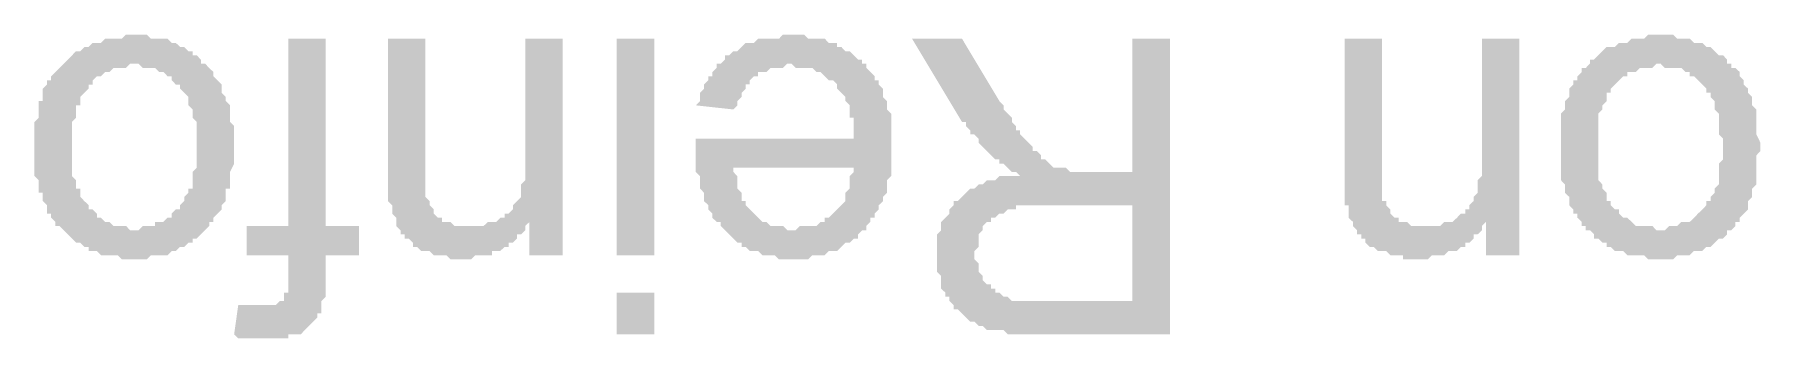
# Model space of a CAD drawing. Header units: millimetres. Extents: x 1427 to 15417, y 3138 to 22257.
# Drawn here: x 9816 to 11288, y 3138 to 3397 of the extents above; entities that cross this region are included whole.
import ezdxf

# ---------------------------------------------------------------- set-up
doc = ezdxf.new("R2010")
doc.units = ezdxf.units.MM
doc.layers.add('PDF_0', color=7, linetype='Continuous')

msp = doc.modelspace()

# ---------------------------------------------------------------- hatches: boundary and pattern name
at = {"layer": 'PDF_0', "transparency": 33554559}
h = msp.add_hatch(color=256, dxfattribs=at)
h.paths.add_polyline_path([(9986.5, 3301.2), (9986.5, 3297.7), (9986.5, 3294.1), (9986.5, 3290.6), (9986.5, 3287.1), (9983, 3280), (9983, 3276.4), (9983, 3272.9), (9983, 3269.3), (9983, 3265.8), (9979.4, 3265.8), (9979.4, 3262.2), (9979.4, 3258.7), (9979.4, 3255.1), (9975.9, 3251.6), (9975.9, 3248), (9972.3, 3244.5), (9972.3, 3244.5), (9968.8, 3240.9), (9968.8, 3237.4), (9965.2, 3237.4), (9965.2, 3233.9), (9961.7, 3230.3), (9961.7, 3230.3), (9958.1, 3226.8), (9958.1, 3226.8), (9954.6, 3223.2), (9951, 3223.2), (9951, 3219.7), (9947.5, 3219.7), (9943.9, 3216.1), (9940.4, 3216.1), (9936.8, 3212.6), (9936.8, 3212.6), (9933.3, 3212.6), (9929.7, 3209), (9926.2, 3209), (9922.7, 3209), (9919.1, 3209), (9915.6, 3209), (9912, 3205.5), (9908.5, 3205.5), (9904.9, 3205.5), (9901.4, 3205.5), (9901.4, 3205.5), (9897.8, 3205.5), (9894.3, 3205.5), (9890.7, 3205.5), (9887.2, 3209), (9883.6, 3209), (9880.1, 3209), (9876.5, 3209), (9873, 3209), (9869.4, 3212.6), (9865.9, 3212.6), (9862.4, 3212.6), (9862.4, 3216.1), (9858.8, 3216.1), (9855.3, 3219.7), (9851.7, 3219.7), (9848.2, 3223.2), (9848.2, 3223.2), (9844.6, 3226.8), (9841.1, 3230.3), (9841.1, 3230.3), (9837.5, 3233.9), (9834, 3233.9), (9834, 3237.4), (9830.4, 3240.9), (9830.4, 3244.5), (9826.9, 3244.5), (9826.9, 3248), (9826.9, 3251.6), (9823.3, 3255.1), (9823.3, 3258.7), (9823.3, 3262.2), (9819.8, 3262.2), (9819.8, 3265.8), (9819.8, 3269.3), (9819.8, 3272.9), (9816.2, 3276.4), (9816.2, 3280), (9816.2, 3283.5), (9816.2, 3287.1), (9816.2, 3290.6), (9816.2, 3297.7), (9816.2, 3297.7), (9816.2, 3301.2), (9816.2, 3308.3), (9816.2, 3311.9), (9816.2, 3315.4), (9816.2, 3319), (9816.2, 3322.5), (9819.8, 3326.1), (9819.8, 3329.6), (9819.8, 3333.2), (9819.8, 3336.7), (9819.8, 3340.3), (9823.3, 3340.3), (9823.3, 3343.8), (9823.3, 3347.4), (9823.3, 3350.9), (9826.9, 3354.4), (9826.9, 3354.4), (9826.9, 3358), (9830.4, 3358), (9830.4, 3361.5), (9834, 3365.1), (9837.5, 3368.6), (9837.5, 3368.6), (9841.1, 3372.2), (9844.6, 3375.7), (9844.6, 3375.7), (9848.2, 3379.3), (9851.7, 3382.8), (9855.3, 3382.8), (9858.8, 3386.4), (9858.8, 3386.4), (9862.4, 3386.4), (9865.9, 3389.9), (9869.4, 3389.9), (9873, 3389.9), (9876.5, 3393.5), (9880.1, 3393.5), (9883.6, 3393.5), (9887.2, 3393.5), (9890.7, 3393.5), (9894.3, 3397), (9897.8, 3397), (9901.4, 3397), (9901.4, 3397), (9904.9, 3397), (9908.5, 3397), (9912, 3397), (9915.6, 3393.5), (9919.1, 3393.5), (9922.7, 3393.5), (9926.2, 3393.5), (9929.7, 3393.5), (9933.3, 3389.9), (9936.8, 3389.9), (9936.8, 3389.9), (9940.4, 3386.4), (9943.9, 3386.4), (9947.5, 3382.8), (9951, 3382.8), (9951, 3379.3), (9954.6, 3379.3), (9958.1, 3375.7), (9958.1, 3372.2), (9961.7, 3372.2), (9961.7, 3372.2), (9965.2, 3368.6), (9965.2, 3368.6), (9968.8, 3365.1), (9968.8, 3361.5), (9972.3, 3358), (9972.3, 3358), (9975.9, 3354.4), (9975.9, 3350.9), (9975.9, 3347.4), (9979.4, 3343.8), (9979.4, 3343.8), (9979.4, 3340.3), (9983, 3336.7), (9983, 3333.2), (9983, 3329.6), (9983, 3326.1), (9983, 3322.5), (9986.5, 3319), (9986.5, 3315.4), (9986.5, 3311.9), (9986.5, 3304.8), (9986.5, 3301.2), (9986.5, 3301.2)], flags=0)
h.paths.add_polyline_path([(9954.6, 3301.2), (9954.6, 3304.8), (9954.6, 3308.3), (9954.6, 3311.9), (9954.6, 3319), (9954.6, 3322.5), (9951, 3326.1), (9951, 3329.6), (9951, 3329.6), (9951, 3333.2), (9947.5, 3336.7), (9947.5, 3340.3), (9947.5, 3343.8), (9943.9, 3347.4), (9943.9, 3347.4), (9940.4, 3350.9), (9940.4, 3354.4), (9940.4, 3354.4), (9936.8, 3354.4), (9933.3, 3358), (9933.3, 3361.5), (9929.7, 3361.5), (9926.2, 3365.1), (9922.7, 3365.1), (9919.1, 3368.6), (9915.6, 3368.6), (9915.6, 3368.6), (9912, 3368.6), (9908.5, 3368.6), (9904.9, 3372.2), (9901.4, 3372.2), (9897.8, 3372.2), (9894.3, 3368.6), (9890.7, 3368.6), (9887.2, 3368.6), (9883.6, 3368.6), (9880.1, 3365.1), (9876.5, 3365.1), (9876.5, 3365.1), (9873, 3361.5), (9869.4, 3361.5), (9865.9, 3358), (9865.9, 3354.4), (9862.4, 3354.4), (9862.4, 3350.9), (9858.8, 3347.4), (9858.8, 3347.4), (9855.3, 3343.8), (9855.3, 3340.3), (9855.3, 3336.7), (9851.7, 3336.7), (9851.7, 3333.2), (9851.7, 3329.6), (9851.7, 3326.1), (9848.2, 3322.5), (9848.2, 3319), (9848.2, 3315.4), (9848.2, 3311.9), (9848.2, 3304.8), (9848.2, 3301.2), (9848.2, 3301.2), (9848.2, 3297.7), (9848.2, 3290.6), (9848.2, 3287.1), (9848.2, 3283.5), (9848.2, 3280), (9848.2, 3276.4), (9851.7, 3272.9), (9851.7, 3269.3), (9851.7, 3265.8), (9855.3, 3265.8), (9855.3, 3262.2), (9855.3, 3258.7), (9858.8, 3255.1), (9858.8, 3255.1), (9862.4, 3251.6), (9862.4, 3248), (9865.9, 3248), (9869.4, 3244.5), (9869.4, 3240.9), (9873, 3240.9), (9876.5, 3237.4), (9880.1, 3237.4), (9883.6, 3233.9), (9883.6, 3233.9), (9887.2, 3233.9), (9890.7, 3233.9), (9894.3, 3233.9), (9897.8, 3230.3), (9901.4, 3230.3), (9904.9, 3230.3), (9908.5, 3233.9), (9912, 3233.9), (9915.6, 3233.9), (9919.1, 3233.9), (9919.1, 3237.4), (9922.7, 3237.4), (9926.2, 3237.4), (9929.7, 3240.9), (9933.3, 3240.9), (9933.3, 3244.5), (9936.8, 3248), (9940.4, 3248), (9940.4, 3251.6), (9943.9, 3255.1), (9943.9, 3255.1), (9943.9, 3258.7), (9947.5, 3262.2), (9947.5, 3265.8), (9951, 3265.8), (9951, 3269.3), (9951, 3272.9), (9951, 3276.4), (9951, 3280), (9954.6, 3283.5), (9954.6, 3287.1), (9954.6, 3290.6), (9954.6, 3297.7), (9954.6, 3301.2), (9954.6, 3301.2)], flags=0)
for points in [[(10064.5, 3393.5), (10064.5, 3233.9), (10092.9, 3233.9), (10092.9, 3209), (10064.5, 3209), (10064.5, 3191.3), (10064.5, 3187.7), (10064.5, 3184.2), (10064.5, 3177.1), (10064.5, 3173.6), (10064.5, 3173.6), (10061, 3170), (10061, 3166.5), (10061, 3162.9), (10061, 3159.4), (10057.4, 3159.4), (10057.4, 3155.8), (10053.9, 3152.3), (10050.3, 3148.7), (10050.3, 3148.7), (10046.8, 3145.2), (10046.8, 3145.2), (10043.3, 3141.6), (10039.7, 3141.6), (10036.2, 3141.6), (10032.6, 3141.6), (10032.6, 3138.1), (10029.1, 3138.1), (10025.5, 3138.1), (10018.4, 3138.1), (10014.9, 3138.1), (10014.9, 3138.1), (10011.3, 3138.1), (10007.8, 3138.1), (10004.2, 3138.1), (10000.7, 3138.1), (9997.1, 3138.1), (9993.6, 3138.1), (9990, 3138.1), (9986.5, 3141.6), (9986.5, 3141.6), (9990, 3166.5), (9993.6, 3166.5), (9997.1, 3166.5), (10000.7, 3166.5), (10004.2, 3166.5), (10007.8, 3166.5), (10007.8, 3166.5), (10011.3, 3166.5), (10014.9, 3166.5), (10018.4, 3166.5), (10022, 3166.5), (10025.5, 3170), (10029.1, 3170), (10029.1, 3170), (10029.1, 3173.6), (10029.1, 3177.1), (10032.6, 3177.1), (10032.6, 3180.6), (10032.6, 3184.2), (10032.6, 3191.3), (10032.6, 3194.8), (10032.6, 3209), (9997.1, 3209), (9997.1, 3233.9), (10032.6, 3233.9), (10032.6, 3393.5)], [(10266.7, 3393.5), (10266.7, 3209), (10238.4, 3209), (10238.4, 3237.4), (10234.8, 3233.9), (10234.8, 3230.3), (10231.3, 3226.8), (10227.7, 3226.8), (10227.7, 3223.2), (10224.2, 3219.7), (10220.6, 3219.7), (10220.6, 3216.1), (10217.1, 3216.1), (10213.5, 3212.6), (10210, 3212.6), (10206.4, 3212.6), (10206.4, 3209), (10202.9, 3209), (10199.3, 3209), (10195.8, 3209), (10192.2, 3209), (10188.7, 3205.5), (10185.1, 3205.5), (10181.6, 3205.5), (10181.6, 3205.5), (10178.1, 3205.5), (10174.5, 3205.5), (10171, 3205.5), (10167.4, 3209), (10163.9, 3209), (10160.3, 3209), (10156.8, 3209), (10153.2, 3212.6), (10149.7, 3212.6), (10146.1, 3212.6), (10142.6, 3216.1), (10139, 3216.1), (10139, 3219.7), (10135.5, 3223.2), (10131.9, 3223.2), (10131.9, 3226.8), (10128.4, 3226.8), (10128.4, 3230.3), (10124.8, 3233.9), (10124.8, 3237.4), (10124.8, 3240.9), (10121.3, 3244.5), (10121.3, 3248), (10121.3, 3251.6), (10121.3, 3251.6), (10121.3, 3251.6), (10117.8, 3255.1), (10117.8, 3258.7), (10117.8, 3262.2), (10117.8, 3265.8), (10117.8, 3269.3), (10117.8, 3272.9), (10117.8, 3276.4), (10117.8, 3280), (10117.8, 3393.5), (10149.7, 3393.5), (10149.7, 3280), (10149.7, 3276.4), (10149.7, 3272.9), (10149.7, 3269.3), (10149.7, 3265.8), (10149.7, 3262.2), (10149.7, 3258.7), (10153.2, 3255.1), (10153.2, 3255.1), (10153.2, 3255.1), (10153.2, 3251.6), (10156.8, 3248), (10156.8, 3244.5), (10160.3, 3240.9), (10163.9, 3240.9), (10163.9, 3237.4), (10167.4, 3237.4), (10171, 3237.4), (10174.5, 3233.9), (10178.1, 3233.9), (10181.6, 3233.9), (10185.1, 3233.9), (10185.1, 3233.9), (10188.7, 3233.9), (10192.2, 3233.9), (10195.8, 3233.9), (10199.3, 3233.9), (10202.9, 3237.4), (10206.4, 3237.4), (10210, 3237.4), (10213.5, 3240.9), (10217.1, 3240.9), (10217.1, 3244.5), (10220.6, 3244.5), (10224.2, 3248), (10224.2, 3248), (10224.2, 3251.6), (10227.7, 3255.1), (10227.7, 3255.1), (10231.3, 3258.7), (10231.3, 3262.2), (10231.3, 3265.8), (10231.3, 3269.3), (10234.8, 3272.9), (10234.8, 3276.4), (10234.8, 3280), (10234.8, 3283.5), (10234.8, 3287.1), (10234.8, 3294.2), (10234.8, 3393.5)], [(11082.6, 3393.5), (11082.6, 3209), (11054.2, 3209), (11054.2, 3237.4), (11050.7, 3233.9), (11050.7, 3230.3), (11047.1, 3226.8), (11043.6, 3226.8), (11043.6, 3223.2), (11040, 3219.7), (11036.5, 3219.7), (11036.5, 3216.1), (11032.9, 3216.1), (11029.4, 3212.6), (11025.8, 3212.6), (11022.3, 3212.6), (11018.7, 3209), (11018.7, 3209), (11015.2, 3209), (11011.6, 3209), (11008.1, 3209), (11004.5, 3205.5), (11001, 3205.5), (10997.4, 3205.5), (10997.4, 3205.5), (10990.4, 3205.5), (10986.8, 3205.5), (10983.3, 3205.5), (10983.3, 3209), (10979.7, 3209), (10976.2, 3209), (10972.6, 3209), (10969.1, 3212.6), (10965.5, 3212.6), (10962, 3212.6), (10958.4, 3216.1), (10954.9, 3216.1), (10951.3, 3219.7), (10951.3, 3223.2), (10947.8, 3223.2), (10947.8, 3226.8), (10944.2, 3226.8), (10944.2, 3230.3), (10940.7, 3233.9), (10940.7, 3237.4), (10937.1, 3240.9), (10937.1, 3244.5), (10937.1, 3248), (10937.1, 3251.6), (10937.1, 3251.6), (10933.6, 3251.6), (10933.6, 3255.1), (10933.6, 3258.7), (10933.6, 3262.2), (10933.6, 3265.8), (10933.6, 3269.3), (10933.6, 3272.9), (10933.6, 3276.4), (10933.6, 3280), (10933.6, 3393.5), (10965.5, 3393.5), (10965.5, 3280), (10965.5, 3276.4), (10965.5, 3272.9), (10965.5, 3269.3), (10965.5, 3265.8), (10965.5, 3262.2), (10965.5, 3258.7), (10965.5, 3255.1), (10969.1, 3255.1), (10969.1, 3255.1), (10969.1, 3251.6), (10972.6, 3248), (10972.6, 3244.5), (10976.2, 3240.9), (10979.7, 3240.9), (10979.7, 3237.4), (10983.3, 3237.4), (10986.8, 3237.4), (10990.4, 3233.9), (10993.9, 3233.9), (10997.4, 3233.9), (11001, 3233.9), (11001, 3233.9), (11004.5, 3233.9), (11008.1, 3233.9), (11011.6, 3233.9), (11015.2, 3233.9), (11018.7, 3237.4), (11022.3, 3237.4), (11025.8, 3237.4), (11029.4, 3240.9), (11029.4, 3240.9), (11032.9, 3244.5), (11036.5, 3244.5), (11036.5, 3248), (11040, 3248), (11040, 3251.6), (11043.6, 3255.1), (11043.6, 3255.1), (11043.6, 3258.7), (11047.1, 3262.2), (11047.1, 3265.8), (11047.1, 3269.3), (11047.1, 3272.9), (11050.7, 3276.4), (11050.7, 3280), (11050.7, 3283.5), (11050.7, 3287.1), (11050.7, 3294.2), (11050.7, 3393.5)]]:
    msp.add_hatch(color=256, dxfattribs=at).paths.add_polyline_path(points)
h = msp.add_hatch(color=256, dxfattribs=at)
h.paths.add_polyline_path([(10412.2, 3333.2), (10380.2, 3336.7), (10383.8, 3340.3), (10383.8, 3343.8), (10383.8, 3347.4), (10387.3, 3350.9), (10387.3, 3354.5), (10390.9, 3358), (10390.9, 3361.5), (10394.4, 3361.5), (10394.4, 3365.1), (10398, 3368.6), (10398, 3372.2), (10401.5, 3372.2), (10405.1, 3375.7), (10405.1, 3379.3), (10408.6, 3379.3), (10408.6, 3379.3), (10412.2, 3382.8), (10415.7, 3382.8), (10419.3, 3386.4), (10419.3, 3386.4), (10422.8, 3389.9), (10426.3, 3389.9), (10429.9, 3389.9), (10433.4, 3393.5), (10437, 3393.5), (10440.5, 3393.5), (10444.1, 3393.5), (10447.6, 3393.5), (10451.2, 3393.5), (10454.7, 3397), (10458.3, 3397), (10461.8, 3397), (10461.8, 3397), (10465.4, 3397), (10468.9, 3397), (10472.5, 3397), (10476, 3393.5), (10479.6, 3393.5), (10483.1, 3393.5), (10486.6, 3393.5), (10490.2, 3393.5), (10493.7, 3389.9), (10497.3, 3389.9), (10500.8, 3389.9), (10500.8, 3386.4), (10504.4, 3386.4), (10507.9, 3382.8), (10511.5, 3382.8), (10515, 3379.3), (10515, 3379.3), (10518.6, 3375.7), (10522.1, 3375.7), (10522.1, 3372.2), (10525.7, 3372.2), (10525.7, 3368.6), (10529.2, 3365.1), (10529.2, 3365.1), (10532.8, 3361.5), (10532.8, 3358), (10536.3, 3358), (10536.3, 3354.5), (10539.9, 3350.9), (10539.9, 3347.4), (10539.9, 3343.8), (10543.4, 3340.3), (10543.4, 3336.7), (10543.4, 3336.7), (10543.4, 3333.2), (10546.9, 3329.6), (10546.9, 3326.1), (10546.9, 3322.5), (10546.9, 3319), (10546.9, 3315.4), (10546.9, 3308.3), (10546.9, 3304.8), (10546.9, 3301.2), (10546.9, 3297.7), (10546.9, 3294.2), (10546.9, 3290.6), (10546.9, 3287.1), (10546.9, 3283.5), (10546.9, 3280), (10546.9, 3276.4), (10543.4, 3272.9), (10543.4, 3269.3), (10543.4, 3265.8), (10543.4, 3262.2), (10539.9, 3258.7), (10539.9, 3255.1), (10539.9, 3255.1), (10536.3, 3251.6), (10536.3, 3248), (10532.8, 3244.5), (10532.8, 3240.9), (10529.2, 3240.9), (10529.2, 3237.4), (10525.7, 3233.9), (10525.7, 3233.9), (10525.7, 3230.3), (10522.1, 3230.3), (10518.6, 3226.8), (10518.6, 3223.2), (10515, 3223.2), (10511.5, 3219.7), (10507.9, 3219.7), (10504.4, 3216.1), (10504.4, 3216.1), (10500.8, 3212.6), (10497.3, 3212.6), (10493.7, 3212.6), (10490.2, 3209), (10486.6, 3209), (10483.1, 3209), (10479.6, 3209), (10479.6, 3209), (10476, 3205.5), (10472.5, 3205.5), (10465.4, 3205.5), (10461.8, 3205.5), (10461.8, 3205.5), (10458.3, 3205.5), (10454.7, 3205.5), (10451.2, 3205.5), (10447.6, 3209), (10444.1, 3209), (10440.5, 3209), (10440.5, 3209), (10437, 3209), (10433.4, 3212.6), (10429.9, 3212.6), (10426.3, 3212.6), (10422.8, 3216.1), (10419.3, 3216.1), (10419.3, 3219.7), (10415.7, 3219.7), (10412.2, 3223.2), (10408.6, 3226.8), (10408.6, 3226.8), (10405.1, 3230.3), (10405.1, 3230.3), (10401.5, 3233.9), (10401.5, 3237.4), (10398, 3237.4), (10394.4, 3240.9), (10394.4, 3244.5), (10394.4, 3244.5), (10390.9, 3248), (10390.9, 3251.6), (10387.3, 3255.1), (10387.3, 3258.7), (10387.3, 3262.2), (10383.8, 3265.8), (10383.8, 3265.8), (10383.8, 3269.3), (10383.8, 3272.9), (10383.8, 3276.4), (10380.2, 3280), (10380.2, 3283.5), (10380.2, 3290.6), (10380.2, 3294.2), (10380.2, 3297.7), (10380.2, 3301.2), (10380.2, 3301.2), (10380.2, 3304.8), (10380.2, 3308.3), (10380.2, 3308.3), (10515, 3308.3), (10515, 3311.9), (10515, 3315.4), (10515, 3319), (10515, 3326.1), (10511.5, 3326.1), (10511.5, 3329.6), (10511.5, 3333.2), (10511.5, 3336.7), (10507.9, 3340.3), (10507.9, 3343.8), (10504.4, 3347.4), (10504.4, 3347.4), (10500.8, 3350.9), (10500.8, 3354.5), (10500.8, 3354.5), (10497.3, 3358), (10493.7, 3358), (10490.2, 3361.5), (10490.2, 3361.5), (10486.6, 3365.1), (10483.1, 3365.1), (10479.6, 3368.6), (10476, 3368.6), (10472.5, 3368.6), (10468.9, 3368.6), (10465.4, 3368.6), (10461.8, 3372.2), (10461.8, 3372.2), (10458.3, 3372.2), (10454.7, 3368.6), (10451.2, 3368.6), (10447.6, 3368.6), (10444.1, 3368.6), (10440.5, 3365.1), (10437, 3365.1), (10433.4, 3365.1), (10433.4, 3361.5), (10429.9, 3361.5), (10426.3, 3358), (10426.3, 3354.5), (10422.8, 3354.5), (10422.8, 3350.9), (10419.3, 3347.4), (10419.3, 3343.8), (10415.7, 3340.3), (10415.7, 3336.7), (10412.2, 3333.2), (10412.2, 3333.2)], flags=0)
h.paths.add_polyline_path([(10515, 3283.5), (10412.2, 3283.5), (10412.2, 3280), (10415.7, 3276.4), (10415.7, 3272.9), (10415.7, 3269.3), (10415.7, 3265.8), (10419.3, 3262.2), (10419.3, 3258.7), (10419.3, 3255.1), (10422.8, 3255.1), (10422.8, 3251.6), (10426.3, 3248), (10426.3, 3248), (10429.9, 3244.5), (10433.4, 3240.9), (10433.4, 3240.9), (10437, 3237.4), (10440.5, 3237.4), (10444.1, 3233.9), (10447.6, 3233.9), (10451.2, 3233.9), (10451.2, 3233.9), (10454.7, 3233.9), (10458.3, 3230.3), (10461.8, 3230.3), (10465.4, 3230.3), (10468.9, 3233.9), (10472.5, 3233.9), (10476, 3233.9), (10479.6, 3233.9), (10483.1, 3233.9), (10486.6, 3237.4), (10490.2, 3237.4), (10490.2, 3240.9), (10493.7, 3240.9), (10497.3, 3244.5), (10497.3, 3244.5), (10500.8, 3248), (10504.4, 3251.6), (10504.4, 3251.6), (10507.9, 3255.1), (10507.9, 3258.7), (10507.9, 3262.2), (10511.5, 3265.8), (10511.5, 3269.3), (10511.5, 3272.9), (10511.5, 3276.4), (10515, 3280), (10515, 3283.5), (10515, 3283.5)], flags=0)
h = msp.add_hatch(color=256, dxfattribs=at)
h.paths.add_polyline_path([(10784.6, 3393.5), (10784.6, 3141.6), (10674.7, 3141.6), (10671.1, 3141.6), (10664, 3141.6), (10660.5, 3141.6), (10656.9, 3141.6), (10653.4, 3141.6), (10649.8, 3141.6), (10646.3, 3141.6), (10642.7, 3145.2), (10639.2, 3145.2), (10635.6, 3145.2), (10632.1, 3145.2), (10632.1, 3145.2), (10628.5, 3145.2), (10625, 3148.7), (10625, 3148.7), (10621.5, 3148.7), (10617.9, 3152.3), (10614.4, 3152.3), (10610.8, 3155.8), (10610.8, 3155.8), (10607.3, 3159.4), (10603.7, 3162.9), (10600.2, 3162.9), (10600.2, 3166.5), (10596.6, 3170), (10596.6, 3173.6), (10593.1, 3173.6), (10593.1, 3177.1), (10589.5, 3180.6), (10589.5, 3184.2), (10589.5, 3187.7), (10589.5, 3191.3), (10586, 3194.8), (10586, 3198.4), (10586, 3201.9), (10586, 3205.5), (10586, 3209), (10586, 3209), (10586, 3212.6), (10586, 3216.1), (10586, 3219.7), (10586, 3223.2), (10586, 3226.8), (10589.5, 3230.3), (10589.5, 3233.9), (10589.5, 3237.4), (10593.1, 3240.9), (10593.1, 3240.9), (10596.6, 3244.5), (10596.6, 3248), (10600.2, 3251.6), (10600.2, 3255.1), (10603.7, 3255.1), (10603.7, 3255.1), (10607.3, 3258.7), (10610.8, 3262.2), (10610.8, 3262.2), (10614.4, 3265.8), (10617.9, 3265.8), (10617.9, 3265.8), (10621.5, 3269.3), (10625, 3269.3), (10628.5, 3272.9), (10632.1, 3272.9), (10635.6, 3272.9), (10639.2, 3276.4), (10642.7, 3276.4), (10646.3, 3276.4), (10649.8, 3276.4), (10653.4, 3276.4), (10656.9, 3276.4), (10653.4, 3280), (10649.8, 3280), (10646.3, 3283.5), (10642.7, 3287.1), (10639.2, 3287.1), (10639.2, 3290.6), (10635.6, 3290.6), (10632.1, 3294.2), (10632.1, 3294.2), (10628.5, 3297.7), (10625, 3301.2), (10625, 3301.2), (10621.5, 3304.8), (10621.5, 3308.3), (10617.9, 3311.9), (10614.4, 3311.9), (10614.4, 3315.4), (10610.8, 3319), (10610.8, 3322.5), (10607.3, 3322.5), (10564.7, 3393.5), (10607.3, 3393.5), (10639.2, 3340.3), (10642.7, 3336.7), (10642.7, 3333.2), (10646.3, 3329.6), (10649.8, 3326.1), (10649.8, 3322.5), (10653.4, 3319), (10653.4, 3315.4), (10656.9, 3315.4), (10656.9, 3311.9), (10660.5, 3308.3), (10660.5, 3308.3), (10664, 3304.8), (10664, 3304.8), (10667.6, 3301.2), (10667.6, 3297.7), (10671.1, 3297.7), (10674.7, 3294.2), (10674.7, 3290.6), (10678.2, 3290.6), (10681.8, 3287.1), (10681.8, 3287.1), (10685.3, 3283.5), (10688.8, 3283.5), (10692.4, 3283.5), (10695.9, 3283.5), (10699.5, 3280), (10699.5, 3280), (10703, 3280), (10706.6, 3280), (10713.7, 3280), (10713.7, 3280), (10752.7, 3280), (10752.7, 3393.5)], flags=0)
h.paths.add_polyline_path([(10752.7, 3251.6), (10681.8, 3251.6), (10678.2, 3251.6), (10671.1, 3251.6), (10667.6, 3251.6), (10664, 3251.6), (10660.5, 3251.6), (10656.9, 3251.6), (10653.4, 3251.6), (10653.4, 3248), (10649.8, 3248), (10646.3, 3248), (10646.3, 3248), (10642.7, 3244.5), (10639.2, 3244.5), (10635.6, 3240.9), (10632.1, 3240.9), (10632.1, 3237.4), (10628.5, 3237.4), (10625, 3233.9), (10625, 3233.9), (10625, 3230.3), (10621.5, 3226.8), (10621.5, 3223.2), (10621.5, 3219.7), (10621.5, 3216.1), (10617.9, 3212.6), (10617.9, 3209), (10617.9, 3205.5), (10621.5, 3201.9), (10621.5, 3198.4), (10621.5, 3194.8), (10621.5, 3194.8), (10625, 3191.3), (10625, 3187.7), (10628.5, 3184.2), (10632.1, 3184.2), (10632.1, 3180.6), (10635.6, 3180.6), (10635.6, 3177.1), (10639.2, 3177.1), (10642.7, 3173.6), (10646.3, 3173.6), (10646.3, 3173.6), (10649.8, 3170), (10653.4, 3170), (10656.9, 3170), (10660.5, 3170), (10667.6, 3170), (10671.1, 3170), (10674.7, 3170), (10752.7, 3170)], flags=0)
h = msp.add_hatch(color=256, dxfattribs=at)
h.paths.add_polyline_path([(11288.3, 3301.2), (11288.3, 3297.7), (11284.8, 3294.1), (11284.8, 3290.6), (11284.8, 3287.1), (11284.8, 3280), (11284.8, 3276.4), (11284.8, 3272.9), (11284.8, 3269.3), (11281.2, 3265.8), (11281.2, 3265.8), (11281.2, 3262.2), (11281.2, 3258.7), (11277.7, 3255.1), (11277.7, 3251.6), (11277.7, 3248), (11274.1, 3244.5), (11274.1, 3244.5), (11270.6, 3240.9), (11270.6, 3237.4), (11267, 3237.4), (11267, 3233.9), (11263.5, 3230.3), (11259.9, 3230.3), (11259.9, 3226.8), (11259.9, 3226.8), (11256.4, 3223.2), (11252.8, 3223.2), (11249.3, 3219.7), (11249.3, 3219.7), (11245.8, 3216.1), (11242.2, 3216.1), (11238.7, 3212.6), (11235.1, 3212.6), (11231.6, 3212.6), (11228, 3209), (11228, 3209), (11224.5, 3209), (11220.9, 3209), (11217.4, 3209), (11213.8, 3205.5), (11210.3, 3205.5), (11206.7, 3205.5), (11203.2, 3205.5), (11203.2, 3205.5), (11199.6, 3205.5), (11196.1, 3205.5), (11192.5, 3205.5), (11189, 3209), (11185.5, 3209), (11181.9, 3209), (11178.4, 3209), (11174.8, 3209), (11171.3, 3212.6), (11167.7, 3212.6), (11164.2, 3212.6), (11160.6, 3216.1), (11157.1, 3216.1), (11157.1, 3219.7), (11153.5, 3219.7), (11150, 3223.2), (11146.4, 3223.2), (11146.4, 3226.8), (11142.9, 3230.3), (11139.3, 3230.3), (11139.3, 3233.9), (11135.8, 3233.9), (11135.8, 3237.4), (11132.2, 3240.9), (11132.2, 3244.5), (11128.7, 3244.5), (11128.7, 3248), (11125.2, 3251.6), (11125.2, 3255.1), (11125.2, 3258.7), (11121.6, 3262.2), (11121.6, 3262.2), (11121.6, 3265.8), (11121.6, 3269.3), (11118.1, 3272.9), (11118.1, 3276.4), (11118.1, 3280), (11118.1, 3283.5), (11118.1, 3287.1), (11118.1, 3290.6), (11118.1, 3297.7), (11118.1, 3297.7), (11118.1, 3301.2), (11118.1, 3308.3), (11118.1, 3311.9), (11118.1, 3315.4), (11118.1, 3319), (11118.1, 3322.5), (11118.1, 3326.1), (11118.1, 3329.6), (11121.6, 3333.2), (11121.6, 3336.7), (11121.6, 3340.3), (11121.6, 3340.3), (11125.2, 3343.8), (11125.2, 3347.4), (11125.2, 3350.9), (11128.7, 3354.4), (11128.7, 3354.4), (11128.7, 3358), (11132.2, 3358), (11132.2, 3361.5), (11135.8, 3365.1), (11135.8, 3368.6), (11139.3, 3368.6), (11142.9, 3372.2), (11142.9, 3375.7), (11146.4, 3375.7), (11150, 3379.3), (11153.5, 3382.8), (11153.5, 3382.8), (11157.1, 3386.4), (11160.6, 3386.4), (11164.2, 3386.4), (11167.7, 3389.9), (11171.3, 3389.9), (11174.8, 3389.9), (11178.4, 3393.5), (11181.9, 3393.5), (11181.9, 3393.5), (11185.5, 3393.5), (11189, 3393.5), (11192.5, 3397), (11196.1, 3397), (11199.6, 3397), (11203.2, 3397), (11206.7, 3397), (11210.3, 3397), (11213.8, 3397), (11217.4, 3393.5), (11220.9, 3393.5), (11224.5, 3393.5), (11228, 3393.5), (11228, 3393.5), (11231.6, 3389.9), (11235.1, 3389.9), (11238.7, 3389.9), (11242.2, 3386.4), (11245.8, 3386.4), (11249.3, 3382.8), (11249.3, 3382.8), (11252.8, 3379.3), (11256.4, 3379.3), (11259.9, 3375.7), (11259.9, 3372.2), (11263.5, 3372.2), (11263.5, 3372.2), (11263.5, 3368.6), (11267, 3368.6), (11270.6, 3365.1), (11270.6, 3361.5), (11274.1, 3358), (11274.1, 3358), (11274.1, 3354.4), (11277.7, 3350.9), (11277.7, 3347.4), (11281.2, 3343.8), (11281.2, 3343.8), (11281.2, 3340.3), (11281.2, 3336.7), (11284.8, 3333.2), (11284.8, 3329.6), (11284.8, 3326.1), (11284.8, 3322.5), (11284.8, 3319), (11284.8, 3315.4), (11284.8, 3311.9), (11288.3, 3304.8), (11288.3, 3301.2), (11288.3, 3301.2)], flags=0)
h.paths.add_polyline_path([(11256.4, 3301.2), (11256.4, 3304.8), (11256.4, 3308.3), (11252.8, 3311.9), (11252.8, 3319), (11252.8, 3322.5), (11252.8, 3326.1), (11252.8, 3329.6), (11252.8, 3329.6), (11249.3, 3333.2), (11249.3, 3336.7), (11249.3, 3340.3), (11245.8, 3343.8), (11245.8, 3347.4), (11242.2, 3347.4), (11242.2, 3350.9), (11238.7, 3354.4), (11238.7, 3354.4), (11238.7, 3354.4), (11235.1, 3358), (11231.6, 3361.5), (11228, 3361.5), (11228, 3365.1), (11224.5, 3365.1), (11220.9, 3368.6), (11217.4, 3368.6), (11213.8, 3368.6), (11210.3, 3368.6), (11206.7, 3368.6), (11203.2, 3372.2), (11203.2, 3372.2), (11199.6, 3372.2), (11196.1, 3368.6), (11192.5, 3368.6), (11189, 3368.6), (11185.5, 3368.6), (11181.9, 3365.1), (11178.4, 3365.1), (11174.8, 3365.1), (11174.8, 3361.5), (11171.3, 3361.5), (11167.7, 3358), (11164.2, 3354.4), (11164.2, 3354.4), (11160.6, 3350.9), (11160.6, 3347.4), (11157.1, 3347.4), (11157.1, 3343.8), (11157.1, 3340.3), (11153.5, 3336.7), (11153.5, 3336.7), (11153.5, 3333.2), (11150, 3329.6), (11150, 3326.1), (11150, 3322.5), (11150, 3319), (11150, 3315.4), (11150, 3311.9), (11150, 3304.8), (11150, 3301.2), (11150, 3301.2), (11150, 3297.7), (11150, 3290.6), (11150, 3287.1), (11150, 3283.5), (11150, 3280), (11150, 3276.4), (11150, 3272.9), (11153.5, 3269.3), (11153.5, 3265.8), (11153.5, 3265.8), (11157.1, 3262.2), (11157.1, 3258.7), (11157.1, 3255.1), (11160.6, 3255.1), (11160.6, 3251.6), (11164.2, 3248), (11167.7, 3248), (11167.7, 3244.5), (11171.3, 3240.9), (11174.8, 3240.9), (11178.4, 3237.4), (11178.4, 3237.4), (11181.9, 3233.9), (11185.5, 3233.9), (11189, 3233.9), (11192.5, 3233.9), (11196.1, 3233.9), (11199.6, 3230.3), (11203.2, 3230.3), (11206.7, 3230.3), (11210.3, 3233.9), (11213.8, 3233.9), (11213.8, 3233.9), (11217.4, 3233.9), (11220.9, 3237.4), (11224.5, 3237.4), (11228, 3237.4), (11231.6, 3240.9), (11231.6, 3240.9), (11235.1, 3244.5), (11238.7, 3248), (11238.7, 3248), (11242.2, 3251.6), (11242.2, 3255.1), (11245.8, 3255.1), (11245.8, 3258.7), (11249.3, 3262.2), (11249.3, 3265.8), (11249.3, 3265.8), (11252.8, 3269.3), (11252.8, 3272.9), (11252.8, 3276.4), (11252.8, 3280), (11252.8, 3283.5), (11252.8, 3287.1), (11256.4, 3290.6), (11256.4, 3297.7), (11256.4, 3301.2), (11256.4, 3301.2)], flags=0)

# ---------------------------------------------------------------- linework, layer by layer
at = {"layer": 'PDF_0', "lineweight": 25, "transparency": 33554559}
for points in [[(10344.8, 3393.5), (10344.8, 3209), (10312.8, 3393.5), (10312.8, 3209)], [(10344.8, 3177.1), (10344.8, 3141.6), (10312.8, 3177.1), (10312.8, 3141.6)]]:
    msp.add_solid(points, dxfattribs=at)

doc.saveas('drawing.dxf')
